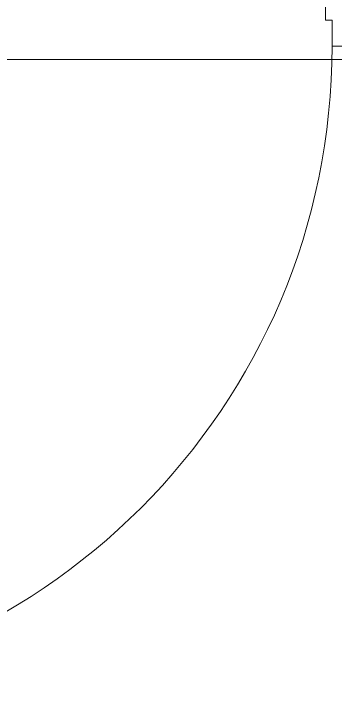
# Model space of a CAD drawing. Header units: millimetres. Extents: x -249154 to 415037, y -45458 to 354837.
# Drawn here: x 69712 to 70205, y 99236 to 100286 of the extents above; entities that cross this region are included whole.
import ezdxf

# ---------------------------------------------------------------- set-up
doc = ezdxf.new("R2010")
doc.units = ezdxf.units.MM
doc.layers.add('A-DOOR-1', color=7, linetype='Continuous', lineweight=5, true_color=0xc0c0c0)
doc.layers.add('A-DOOR-FRAM-1', color=7, linetype='Continuous', lineweight=5, true_color=0xc0c0c0)
doc.layers.add('A-FLOR', color=7, linetype='Continuous', lineweight=9)

# ---------------------------------------------------------------- blocks, each defined once
blk = doc.blocks.new('110_Дверь_СКБ_1Ст_Внутренняя1 - Д-11 1100x2100h_кладовые _все__ коридор _между помещениями блока столовой__ моечные _все_-V213-Объем проектирования 1 этажа')
at = {"layer": 'A-DOOR-1'}
blk.add_arc((512.5, 50), 1000, 90, 180, dxfattribs=at)
at = {"layer": 'A-DOOR-FRAM-1'}
for p, q in [((-487.5, 50), (-512.5, 50)), ((-487.5, 10), (-487.5, 50)), ((-477.5, 10), (-487.5, 10)), ((-477.5, -30), (-477.5, 10))]:
    blk.add_line(p, q, dxfattribs=at)
blk = doc.blocks.new('1floor')
at = {"layer": 'A-FLOR'}
blk.add_line((70185, 21030), (69175, 21030), dxfattribs=at)
at = {"layer": 'A-DOOR-1', "rotation": 180}
blk.add_blockref('110_Дверь_СКБ_1Ст_Внутренняя1 - Д-11 1100x2100h_кладовые _все__ коридор _между помещениями блока столовой__ моечные _все_-V213-Объем проектирования 1 этажа', (69647.5, 21100), dxfattribs=at)

msp = doc.modelspace()

# ---------------------------------------------------------------- block references
msp.add_blockref('1floor', (64.7, 79186.1))

doc.saveas('drawing.dxf')
